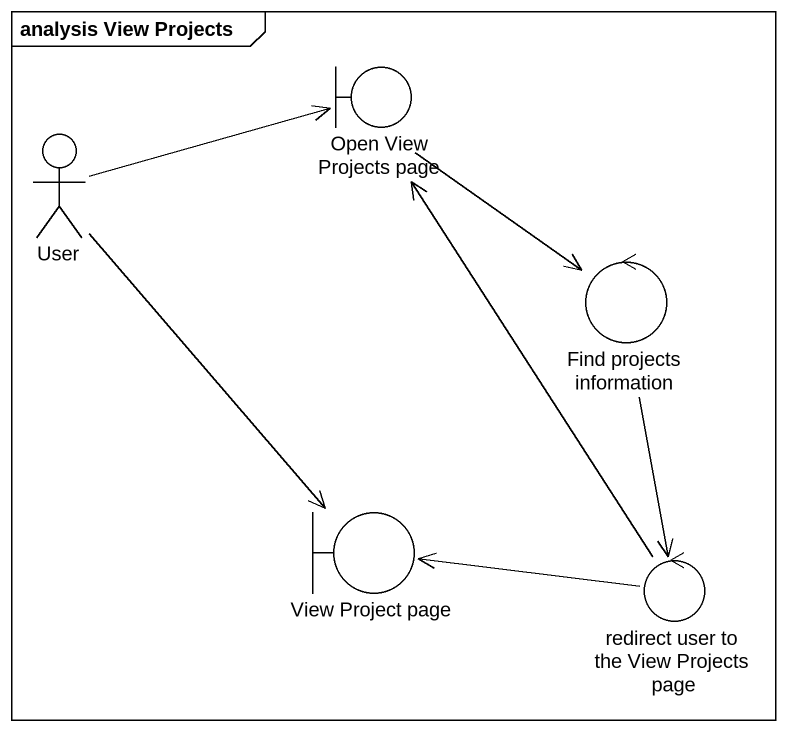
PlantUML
@startuml
mainframe analysis View Projects
boundary "Open View Projects page" as Open_View_Projects_page
actor User
control "Find projects information" as Find_projects_information
boundary "View Project page" as View_Project_page
control "redirect user to the View Projects page" as redirect_user_to_the_View
Open_View_Projects_page --> Find_projects_information
User -right-> Open_View_Projects_page
User --> View_Project_page
Find_projects_information --> redirect_user_to_the_View
redirect_user_to_the_View -up-> Open_View_Projects_page
redirect_user_to_the_View -left-> View_Project_page
@enduml
